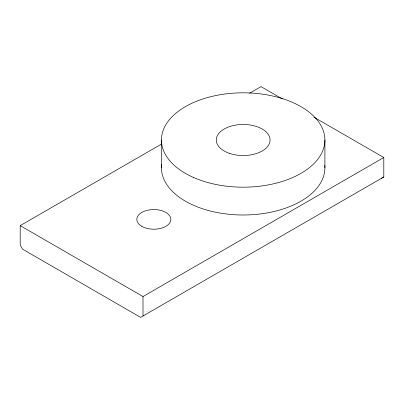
<?xml version="1.0" encoding="UTF-8"?>
<svg xmlns="http://www.w3.org/2000/svg" width="404" height="404" viewBox="0 0 404 404"><rect width="100%" height="100%" fill="white"/><g stroke="black" fill="none" stroke-linecap="round" stroke-linejoin="round"><path stroke-width="0.61" d="M161.62 143.996L20.2 225.644L20.2 245.026L22.609 249.197L140.597 317.377L383.8 176.967L383.8 157.52L313.938 117.185M143.006 315.989L143.006 296.541L383.8 157.52M249.531 93.243L260.994 86.623L282.28 98.909M381.391 178.356L383.8 176.967M20.2 225.644L143.006 296.541M324.907 140.006L324.907 167.811M161.448 140.006L161.448 167.811M324.791 165.342A81.729 47.187 0 0 1 242.642 214.994A81.729 47.187 0 0 1 161.625 164.721M141.804 226.336A17.029 9.832 0 0 0 170.291 221.932A17.029 9.832 0 0 0 149.435 209.888A17.029 9.832 0 0 0 141.804 226.336M229.724 153.454A26.901 15.534 0 0 0 270.079 140.006A26.901 15.534 0 0 0 229.724 126.553A26.901 15.534 0 0 0 229.724 153.454M193.425 177.437A81.729 47.187 0 0 0 324.205 146.162A81.729 47.187 0 0 0 211.903 96.41A81.729 47.187 0 0 0 193.425 177.437"/></g></svg>
